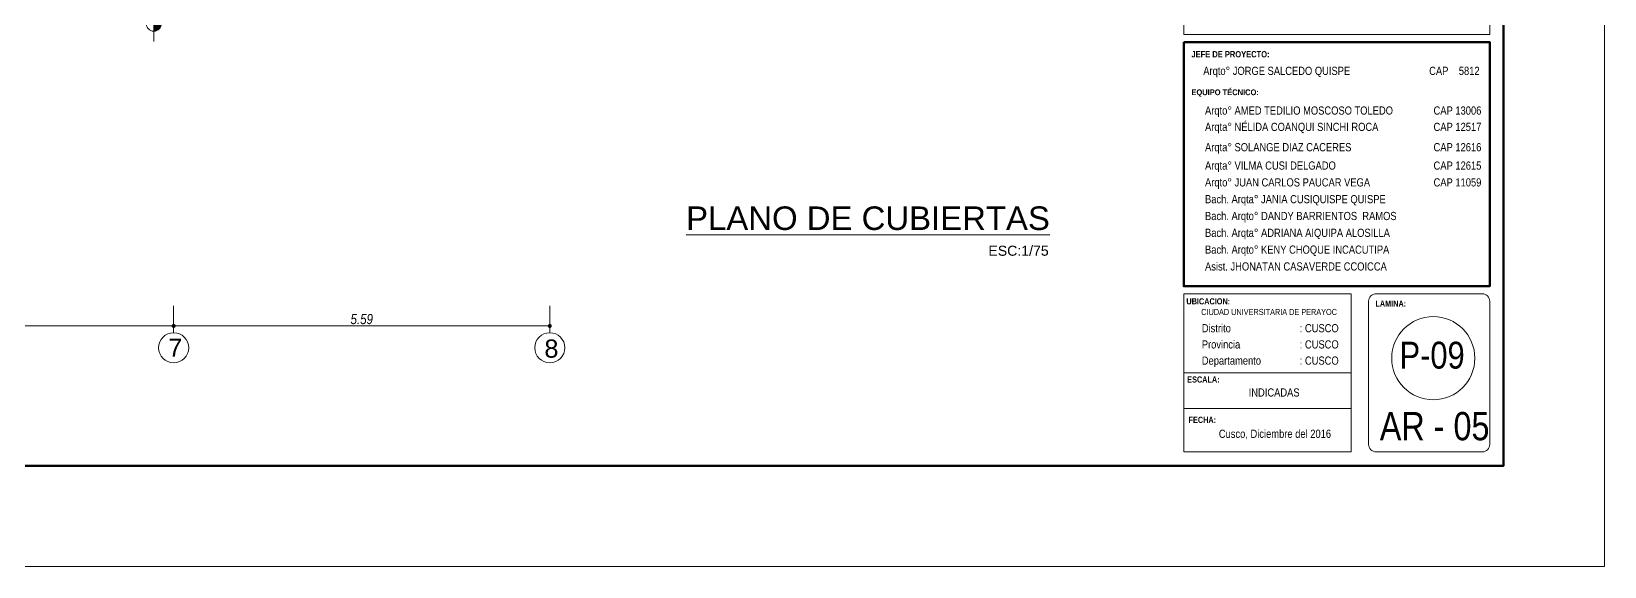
# Model space of a CAD drawing. Header units: inches. Extents: x 140 to 978, y -82 to 38.
# Drawn here: x 954.52 to 977.9, y -22.35 to -14.39 of the extents above; entities that cross this region are included whole.
import ezdxf

# ---------------------------------------------------------------- set-up
doc = ezdxf.new("R2010")
doc.units = ezdxf.units.IN
doc.header["$MEASUREMENT"] = 0
doc.layers.get('0').update_dxf_attribs({"lineweight": 0})
for name, color, linetype, lineweight in [('UNSAAC- ROTULO', 7, 'Continuous', 60), ('UNSAAC-COTA', 48, 'Continuous', 0), ('UNSAAC-FACHADA(2DO PLANO)', 7, 'Continuous', 30), ('UNSAAC-TEXTOS', 250, 'Continuous', 0), ('UNSAAC-TEXTOS ROTULO', 7, 'Continuous', 15)]:
    doc.layers.add(name, color=color, linetype=linetype, lineweight=lineweight)
doc.styles.add('5mm', font='GOTHIC.TTF', dxfattribs={"height": 5})
doc.styles.add('narrow', font='')
doc.styles.get("Standard").update_dxf_attribs({"font": 'arial.ttf'})
doc.styles.get('narrow').set_extended_font_data('Arial Narrow', italic=True)
doc.dimstyles.new('1EN75', dxfattribs={"dimtxt": 0.15, "dimasz": 0.06, "dimexe": 0.1, "dimexo": 0.15, "dimgap": 0.025, "dimtad": 1, "dimzin": 1, "dimdsep": 46, "dimtxsty": 'narrow', "dimblk": 'DOT', "dimcen": 0.1, "dimclrd": 256, "dimclre": 256, "dimclrt": 256, "dimaunit": 1, "dimadec": 3, "dimazin": 0, "dimtfac": 1, "dimtmove": 2, "dimatfit": 3, "dimldrblk": 'ARCHTICK', "dimfxl": 0.3, "dimfxlon": 1, "dimtolj": 1, "dimtzin": 0, "dimlwd": 0, "dimlwe": 0, "dimarcsym": 0})

# ---------------------------------------------------------------- blocks, each defined once
blk = doc.blocks.new('_Dot')
at = {"color": 0, "linetype": 'ByBlock', "lineweight": -2}
blk.add_line((-0.5, 0), (-1, 0), dxfattribs=at)
at = {"color": 0, "linetype": 'ByBlock', "const_width": 0.5}
blk.add_lwpolyline([(-0.25, 0, 1), (0.25, 0, 1)], format="xyb", close=True, dxfattribs=at)
blk = doc.blocks.new('*D648')
at = {"layer": 'Defpoints', "color": 0, "transparency": 16777216}
for p in [(951.051, -15.862), (956.631, -15.862), (956.631, -18.772)]:
    blk.add_point(p, dxfattribs=at)
at = {"layer": 'UNSAAC-COTA', "lineweight": 0, "transparency": 16777216}
for p, q in [((951.051, -18.472), (951.051, -18.872)), ((956.631, -18.472), (956.631, -18.872)), ((951.111, -18.772), (956.571, -18.772))]:
    blk.add_line(p, q, dxfattribs=at)
at = {"layer": 'UNSAAC-COTA', "lineweight": 0, "transparency": 16777216, "xscale": 0.06, "yscale": 0.06, "zscale": 0.06, "rotation": 180}
blk.add_blockref('_Dot', (951.051, -18.772), dxfattribs=at)
at = {"layer": 'UNSAAC-COTA', "lineweight": 0, "transparency": 16777216, "xscale": 0.06, "yscale": 0.06, "zscale": 0.06}
blk.add_blockref('_Dot', (956.631, -18.772), dxfattribs=at)
at = {"layer": 'UNSAAC-COTA', "transparency": 16777216, "insert": (953.841, -18.67), "char_height": 0.15, "attachment_point": 5, "style": 'narrow'}
blk.add_mtext('\\A1;5.58', dxfattribs=at)
blk = doc.blocks.new('_ArchTick')
at = {"layer": 'UNSAAC-FACHADA(2DO PLANO)', "color": 0, "const_width": 0.15}
blk.add_lwpolyline([(-0.5, -0.5), (0.5, 0.5)], dxfattribs=at)
blk = doc.blocks.new('*D649')
at = {"layer": 'Defpoints', "color": 0, "transparency": 16777216}
for p in [(956.631, -15.862), (962.221, -15.862), (962.221, -18.772)]:
    blk.add_point(p, dxfattribs=at)
at = {"layer": 'UNSAAC-COTA', "lineweight": 0, "transparency": 16777216}
for p, q in [((956.631, -18.472), (956.631, -18.872)), ((962.221, -18.472), (962.221, -18.872)), ((956.691, -18.772), (962.161, -18.772))]:
    blk.add_line(p, q, dxfattribs=at)
at = {"layer": 'UNSAAC-COTA', "lineweight": 0, "transparency": 16777216, "xscale": 0.06, "yscale": 0.06, "zscale": 0.06, "rotation": 180}
blk.add_blockref('_Dot', (956.631, -18.772), dxfattribs=at)
at = {"layer": 'UNSAAC-COTA', "lineweight": 0, "transparency": 16777216, "xscale": 0.06, "yscale": 0.06, "zscale": 0.06}
blk.add_blockref('_Dot', (962.221, -18.772), dxfattribs=at)
at = {"layer": 'UNSAAC-COTA', "transparency": 16777216, "insert": (959.426, -18.67), "char_height": 0.15, "attachment_point": 5, "style": 'narrow'}
blk.add_mtext('\\A1;5.59', dxfattribs=at)
blk = doc.blocks.new('npt')
at = {"layer": 'UNSAAC-TEXTOS'}
h = blk.add_hatch(color=0, dxfattribs=at)
h.dxf.hatch_style = 1
h.paths.add_polyline_path([(0.052, 0), (0, 0), (0, -0.052, 0.414214)])
h.paths.add_polyline_path([(0, 0.052, 0.414214), (-0.052, 0), (0, 0)])
at = {"layer": 'UNSAAC-TEXTOS', "color": 0}
for p, q in [((0, -0.123), (0, 0.123)), ((-0.123, 0), (0.507, 0))]:
    blk.add_line(p, q, dxfattribs=at)
blk.add_circle((0, 0), 0.0522, dxfattribs=at)

msp = doc.modelspace()

# ---------------------------------------------------------------- linework, layer by layer
at = {"layer": 'UNSAAC- ROTULO', "color": 5, "lineweight": 0, "flags": 128}
msp.add_lwpolyline([(901.395, 31.651), (977.895, 31.651), (977.895, -22.349), (901.395, -22.349)], close=True, dxfattribs=at)
at = {"layer": 'UNSAAC- ROTULO'}
for points in [[(902.895, 30.151), (976.395, 30.151), (976.395, -20.849), (902.895, -20.849)], [(971.642, -14.552), (976.19, -14.552), (976.19, -18.181), (971.642, -18.181)]]:
    msp.add_lwpolyline(points, close=True, dxfattribs=at)
at = {"layer": 'UNSAAC-TEXTOS'}
for centre in [(956.631, -19.096), (962.221, -19.096)]:
    msp.add_circle(centre, 0.224, dxfattribs=at)
at = {"layer": 'UNSAAC-TEXTOS ROTULO'}
for p, q in [((974.13, -18.293), (971.642, -18.293)), ((971.642, -18.405), (971.642, -20.532)), ((971.642, -19.468), (974.13, -19.468)), ((971.642, -20), (974.13, -20)), ((974.13, -20.644), (971.642, -20.644))]:
    msp.add_line(p, q, dxfattribs=at)
for points in [[(971.642, -12.667), (976.19, -12.667), (976.19, -14.44), (971.642, -14.44)], [(971.642, -18.293), (974.13, -18.293), (974.13, -20.644), (971.642, -20.644)]]:
    msp.add_lwpolyline(points, close=True, dxfattribs=at)
msp.add_lwpolyline([(974.501, -18.293), (976.078, -18.293, -0.414214), (976.19, -18.405), (976.19, -20.532, -0.414214), (976.078, -20.644), (974.501, -20.644, -0.414214), (974.389, -20.532), (974.389, -18.405, -0.414214)], format="xyb", close=True, dxfattribs=at)
msp.add_circle((975.35, -19.251), 0.618, dxfattribs=at)

# ---------------------------------------------------------------- block references
at = {"layer": 'UNSAAC-TEXTOS', "xscale": 2.154779168756153, "yscale": 2.154779168756153, "zscale": 2.154779168756153}
msp.add_blockref('npt', (956.336, -14.276), dxfattribs=at)

# ---------------------------------------------------------------- texts
at = {"layer": 'UNSAAC-TEXTOS', "insert": (964.226, -17.73), "char_height": 0.28125, "attachment_point": 7}
msp.add_mtext_dynamic_manual_height_columns('\\pi0.020266;{\\H1.2444x;\\LPLANO DE CUBIERTAS\\H0.99996x;\\l\\P\\pi4.5121;\\H0.42855x;ESC:1/75}', width=5.38393, gutter_width=12.5, heights=[0], dxfattribs=at)
at = {"layer": 'UNSAAC-TEXTOS', "char_height": 0.27, "width": 0.42503, "attachment_point": 1}
for s, insert in [('7', (956.55, -18.96)), ('8', (962.14, -18.973))]:
    msp.add_mtext(s, dxfattribs=dict(at, insert=insert))
at = {"layer": 'UNSAAC-TEXTOS ROTULO', "attachment_point": 1}
for s, width, heights, insert, char_height in [('{\\fArial Narrow|b1|i0|c0|p34;JEFE DE PROYECTO:\\fArial Narrow|b0|i0|c0|p34; }', 1.10439, [0], (971.756, -14.685), 0.09375), ('{\\fArial Narrow|b0|i0|c0|p34; Arqto° JORGE SALCEDO QUISPE                        ^ICAP    5812}', 4.13257, [0], (971.893, -14.918), 0.12129), ('{\\fArial Narrow|b1|i0|c0|p34;EQUIPO TÉCNICO:\\fArial Narrow|b0|i0|c0|p34; }', 0.99498, [0], (971.756, -15.255), 0.0849), ('{\\fArial Narrow|b0|i0|c0|p34;Arqto° AMED TEDILIO MOSCOSO TOLEDO    ^ICAP 13006}', 4.09468, [0], (971.958, -15.508), 0.12129), ('{\\fArial Narrow|b0|i0|c0|p34;Arqta° NÉLIDA COANQUI SINCHI ROCA          ^ICAP 12517}', 4.09468, [0], (971.958, -15.751), 0.12129), ('{\\fArial Narrow|b0|i0|c0|p34;Arqta° SOLANGE DIAZ CACERES                    ^ICAP 12616}', 4.09468, [0], (971.958, -16.053), 0.12129), ('{\\fArial Narrow|b0|i0|c0|p34;Arqta° VILMA CUSI DELGADO                          ^ICAP 12615}', 4.0955, [0], (971.958, -16.326), 0.12129), ('{\\fArial Narrow|b0|i0|c0|p34;Arqto° JUAN CARLOS PAUCAR VEGA                        ^ICAP 11059}', 4.0955, [0], (971.958, -16.576), 0.12129), ('{\\fArial Narrow|b0|i0|c0|p34;Bach. Arqta° JANIA CUSIQUISPE QUISPE                         ^I}', 4.0955, [0], (971.958, -16.826), 0.12129), ('{\\fArial Narrow|b0|i0|c0|p34;Bach. Arqto° DANDY BARRIENTOS  RAMOS                      ^I}', 4.0955, [0], (971.958, -17.076), 0.12129), ('{\\fArial Narrow|b0|i0|c0|p34;Bach. Arqta° ADRIANA AIQUIPA ALOSILLA                         ^I}', 4.0955, [0], (971.958, -17.326), 0.12129), ('{\\fArial Narrow|b0|i0|c0|p34;Bach. Arqto° KENY CHOQUE INCACUTIPA                     ^I}', 4.0955, [0], (971.958, -17.576), 0.12129), ('{\\fArial Narrow|b0|i0|c0|p34;Asist. JHONATAN CASAVERDE CCOICCA                    ^I}', 4.0955, [0], (971.958, -17.826), 0.12129), ('\\pt0,0.13995;{\\fArial Narrow|b1|i0|c0|p34;\\H1.625x;UBICACION:\\H0.66665x; }', 0.45396, [0], (971.681, -18.36), 0.05598), ('\\pt0,0.13995;{\\fArial Narrow|b1|i0|c0|p34;\\H1.625x;LAMINA:}', 0.45396, [0], (974.49, -18.394), 0.05598), ('\\pt0,0.22742;{\\fArial Narrow|b0|i0|c0|p34;CIUDAD UNIVERSITARIA DE PERAYOC}', 3.19233, [0], (971.901, -18.518), 0.09097), ('{\\fArial Narrow|b0|i0|c0|p34;Distrito^I^I^I: CUSCO}', 3.34279, [0], (971.91, -18.744), 0.12129), ('{\\fArial Narrow|b0|i0|c0|p34;Provincia^I^I: CUSCO    }', 3.3432, [0], (971.91, -18.985), 0.12129), ('{\\fArial Narrow|b0|i0|c0|p34;Departamento^I^I: CUSCO    }', 3.34279, [0], (971.91, -19.226), 0.12129), ('{\\fArial Narrow|b1|i0|c0|p34;ESCALA:\\fArial Narrow|b0|i0|c0|p34; }', 0.65807, [0], (971.693, -19.522), 0.09097), ('{\\fArial Narrow|b0|i0|c0|p34;\\H1.0833x;INDICADAS  \\H0.9231x;  }', 1.05947, [0], (972.607, -19.7), 0.11196), ('{\\fArial Narrow|b1|i0|c0|p34;FECHA:\\fArial Narrow|b0|i0|c0|p34; }', 0.54372, [0.311], (971.713, -20.122), 0.09097), ('{\\fArial Narrow|b0|i0|c0|p34;Cusco, Diciembre del 2016    }', 2.75493, [0], (972.163, -20.314), 0.12129)]:
    msp.add_mtext_dynamic_manual_height_columns(s, width=width, gutter_width=12.5, heights=heights, dxfattribs=dict(at, insert=insert, char_height=char_height))
at = {"layer": 'UNSAAC-TEXTOS ROTULO', "char_height": 0.41985, "attachment_point": 1, "style": '5mm'}
for s, width, insert in [('{\\fArial Narrow|b0|i0|c0|p34;\\H0.95273x;P-09}', 0.63421, (974.849, -19.006)), ('{\\fArial Narrow|b0|i0|c0|p34;AR \\H0.99999x;- 05}', 1.83651, (974.555, -20.051))]:
    msp.add_mtext_dynamic_manual_height_columns(s, width=width, gutter_width=25, heights=[0], dxfattribs=dict(at, insert=insert))

# ---------------------------------------------------------------- dimensions: what is measured, and where the dimension line sits
at = {"layer": 'UNSAAC-COTA'}
for base, p1, p2, picture, middle in [((956.631, -18.772), (951.051, -15.862), (956.631, -15.862), '*D648', (953.841, -18.67)), ((962.221, -18.772), (956.631, -15.862), (962.221, -15.862), '*D649', (959.426, -18.67))]:
    dim = msp.add_linear_dim(base=base, p1=p1, p2=p2, dimstyle='1EN75', dxfattribs=at)
    dim.commit()
    dim.dimension.update_dxf_attribs({"geometry": picture, "text_midpoint": middle})

doc.saveas('drawing.dxf')
